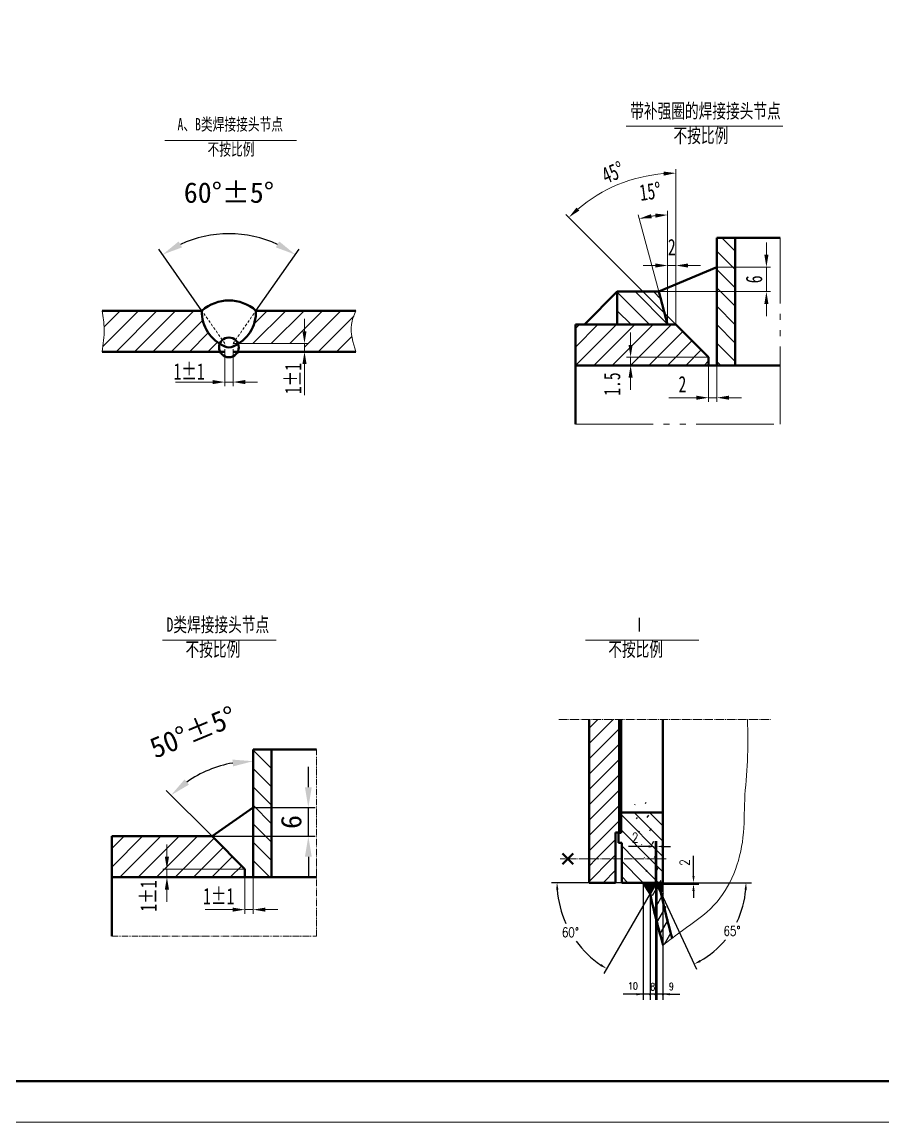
# Model space of a CAD drawing. Extents: x -114315 to 45000, y -61950 to 97535.
# Drawn here: x 39954 to 42477, y -61950 to -58727 of the extents above; entities that cross this region are included whole.
import ezdxf

# ---------------------------------------------------------------- set-up
doc = ezdxf.new("R2010")
doc.units = 0
doc.header["$LTSCALE"] = 10
doc.header["$PDMODE"] = 1
for name, pattern in [('JXX-L', [2.9499999999999997, 1.9, -0.25, 0.15, -0.25, 0.15, -0.25]), ('XX-L', [1.25, 0.75, -0.5]), ('ZXX-L', [3.28, 2.5, -0.3, 0.18, -0.3])]:
    doc.linetypes.add(name, pattern=pattern)
doc.layers.get('Defpoints').update_dxf_attribs({"linetype": 'CONTINUOUS'})
doc.layers.add('5剖面线层', color=2, linetype='CONTINUOUS')
doc.layers.add('7标注层', color=4, linetype='CONTINUOUS')
for name, color, linetype, lineweight in [('A 粗实线', 1, 'CONTINUOUS', 40), ('B 细实线', 7, 'CONTINUOUS', 18), ('C 文 字', 2, 'CONTINUOUS', 20), ('E 长中心线', 3, 'ZXX-L', 18), ('G 长虚线', 6, 'XX-L', 20), ('I 长双点线', 3, 'JXX-L', 18), ('J 标注尺寸', 2, 'CONTINUOUS', 18)]:
    doc.layers.add(name, color=color, linetype=linetype, lineweight=lineweight)
doc.styles.get("Standard").update_dxf_attribs({"font": 'SIMFANG.TTF'})
doc.styles.add('style2', font='SIMFANG.TTF', dxfattribs={"width": 0.7})
doc.styles.add('TH_GBDIM', font='romans.shx', dxfattribs={"width": 0.8, "bigfont": 'gbcbig.shx'})
doc.styles.add('标题中文', font='SIMFANG.TTF', dxfattribs={"width": 0.7})
doc.dimstyles.new('TH_GBDIM', dxfattribs={"dimscale": 8, "dimtxt": 3.5, "dimasz": 2.5, "dimexe": 2, "dimexo": 0, "dimgap": 1.5, "dimtad": 1, "dimdec": 1, "dimzin": 0, "dimdsep": 46, "dimtxsty": 'TH_GBDIM', "dimcen": 2.5, "dimclrd": 130, "dimclre": 130, "dimclrt": 3, "dimadec": 0, "dimazin": 0, "dimtfac": 0.714286, "dimtdec": 1, "dimtmove": 0, "dimatfit": 3, "dimfxl": 0, "dimtolj": 1, "dimtzin": 0, "dimlwd": -1, "dimlwe": -1, "dimarcsym": 0})
doc.dimstyles.new('通用标注4.0', dxfattribs={"dimscale": 20, "dimtxt": 3, "dimasz": 3, "dimexe": 1, "dimexo": 0, "dimgap": 1, "dimtad": 1, "dimdec": 0, "dimzin": 0, "dimdsep": 46, "dimtxsty": 'Standard', "dimcen": 0, "dimadec": 0, "dimazin": 0, "dimtfac": 0.375, "dimtdec": 0, "dimtmove": 2, "dimatfit": 3, "dimfxl": 0, "dimtzin": 0, "dimarcsym": 0})

# ---------------------------------------------------------------- blocks, each defined once
blk = doc.blocks.new('*D98')
at = {"layer": 'Defpoints', "color": 0}
for p in [(40628.75339717619, -59354.04476932206), (40480.99209028333, -59572.85322367915), (40639.43193761963, -59572.85322367915), (40548.21201395148, -59668.85322367915), (40572.21201395148, -59668.85322367915)]:
    blk.add_point(p, dxfattribs=at)
at = {"layer": 'J 标注尺寸', "color": 0, "lineweight": -2}
for p, q in [((40480.99209028333, -59572.85322367915), (40354.3274978702, -59391.95743849958)), ((40639.43193761963, -59572.85322367915), (40766.09653003276, -59391.95743849958))]:
    blk.add_line(p, q, dxfattribs=at)
blk.add_arc((40560.21201395148, -59685.99099976006), 338.9486998298544, 65.15566995196555, 114.8443300480345, dxfattribs=at)
at = {"layer": 'J 标注尺寸', "color": 0}
for points in [[(40422.78948780094, -59387.0781339882), (40412.81302652599, -59369.74405713279), (40365.79902659723, -59408.34047938536)], [(40707.61100137697, -59369.74405713279), (40697.63454010202, -59387.0781339882), (40754.62500130574, -59408.34047938536)]]:
    blk.add_solid(points, dxfattribs=at)
at = {"layer": 'J 标注尺寸', "color": 0, "insert": (40560.21201395148, -59227.0422999302), "char_height": 60, "attachment_point": 5}
blk.add_mtext('60°±5°', dxfattribs=at)
blk = doc.blocks.new('*D99')
at = {"layer": 'Defpoints', "color": 0}
for p in [(40543.06100589203, -60904.61757572868), (40631.10491731223, -60913.95286899406), (40511.10491731224, -61113.20192644596), (40607.10491731224, -61209.20192644596), (40631.10491731222, -61233.20192644595)]:
    blk.add_point(p, dxfattribs=at)
at = {"layer": 'J 标注尺寸', "color": 0, "lineweight": -2}
for p, q in [((40631.10491731223, -60913.95286899406), (40631.10491731224, -60873.02637489286)), ((40511.10491731224, -61113.20192644596), (40376.42234239142, -60978.51935152516))]:
    blk.add_line(p, q, dxfattribs=at)
blk.add_arc((40631.10491731222, -61233.20192644594), 340.1755515530951, 100.1189475983414, 124.8810524016589, dxfattribs=at)
at = {"layer": 'J 标注尺寸', "color": 0}
for points in [[(40570.45679816509, -60888.35672352312), (40572.22059335044, -60908.27879737462), (40631.10491731223, -60893.02637489284)], [(40442.9870741605, -60961.80907373629), (40430.14723218099, -60946.47484868441), (40390.56447801515, -60992.66148714888)]]:
    blk.add_solid(points, dxfattribs=at)
at = {"layer": 'J 标注尺寸', "color": 0, "insert": (40455.00335775339, -60808.05515300394), "char_height": 60, "attachment_point": 5, "rotation": 22.500000000000004}
blk.add_mtext('{\\f仿宋_GB2312|b0|i0|c134|p49;50°±5°}', dxfattribs=at)
blk = doc.blocks.new('*D100')
at = {"layer": 'Defpoints', "color": 0}
for p in [(40631.10491731223, -61029.1770218608), (40792.87681840944, -61029.1770218608), (40511.10491731224, -61113.20192644596)]:
    blk.add_point(p, dxfattribs=at)
at = {"layer": 'J 标注尺寸', "color": 0, "lineweight": -2}
for p, q in [((40792.87681840944, -60969.1770218608), (40792.87681840944, -60909.1770218608)), ((40631.10491731223, -61029.1770218608), (40812.87681840944, -61029.1770218608)), ((40792.87681840944, -61113.20192644596), (40792.87681840944, -61029.1770218608)), ((40511.10491731224, -61113.20192644596), (40812.87681840944, -61113.20192644596)), ((40792.87681840944, -61173.20192644596), (40792.87681840944, -61233.20192644596))]:
    blk.add_line(p, q, dxfattribs=at)
at = {"layer": 'J 标注尺寸', "color": 0}
for points in [[(40782.87681840944, -60969.1770218608), (40802.87681840944, -60969.1770218608), (40792.87681840944, -61029.1770218608)], [(40782.87681840944, -61173.20192644596), (40802.87681840944, -61173.20192644596), (40792.87681840944, -61113.20192644596)]]:
    blk.add_solid(points, dxfattribs=at)
at = {"layer": 'J 标注尺寸', "color": 0, "insert": (40742.87681840944, -61071.18947415338), "char_height": 60, "attachment_point": 5, "rotation": 90}
blk.add_mtext('6', dxfattribs=at)
blk = doc.blocks.new('*D27')
at = {"layer": 'Defpoints', "color": 0}
for p in [(3324.119462446368, 4830.319008281709), (3336.232740201391, 4830.319008281709), (3309.975868906919, 4824.319008281709)]:
    blk.add_point(p, dxfattribs=at)
at = {"layer": 'J 标注尺寸', "color": 0, "lineweight": -2}
for p, q in [((3336.232740201391, 4833.319008281709), (3336.232740201391, 4836.319008281709)), ((3324.119462446368, 4830.319008281709), (3337.232740201391, 4830.319008281709)), ((3336.232740201391, 4824.319008281709), (3336.232740201391, 4830.319008281709)), ((3309.975868906919, 4824.319008281709), (3337.232740201391, 4824.319008281709)), ((3336.232740201391, 4821.319008281709), (3336.232740201391, 4818.319008281709))]:
    blk.add_line(p, q, dxfattribs=at)
at = {"layer": 'J 标注尺寸', "color": 0}
for points in [[(3335.732740201391, 4833.319008281709), (3336.732740201391, 4833.319008281709), (3336.232740201391, 4830.319008281709)], [(3335.732740201391, 4821.319008281709), (3336.732740201391, 4821.319008281709), (3336.232740201391, 4824.319008281709)]]:
    blk.add_solid(points, dxfattribs=at)
at = {"layer": 'J 标注尺寸', "color": 0, "insert": (3333.23274020139, 4827.31900828171), "char_height": 4, "attachment_point": 5, "rotation": 90, "style": 'style2'}
blk.add_mtext('6', dxfattribs=at)
blk = doc.blocks.new('*D26')
at = {"layer": 'Defpoints', "color": 0}
for p in [(3304.555543605838, 4852.012039314032), (3314.119462446368, 4826.07680492422), (3314.119462446369, 4816.319008281708), (3314.119462446369, 4816.319008281708), (3322.119462446368, 4808.319008281708)]:
    blk.add_point(p, dxfattribs=at)
at = {"layer": 'J 标注尺寸', "color": 0, "lineweight": -2}
for p, q in [((3314.119462446368, 4826.07680492422), (3314.119462446366, 4854.271153116112)), ((3314.119462446369, 4816.319008281708), (3287.28324347339, 4843.155227254691))]:
    blk.add_line(p, q, dxfattribs=at)
blk.add_arc((3314.119462446369, 4816.319008281708), 36.95214483440336, 94.65289850429649, 130.347101495704, dxfattribs=at)
at = {"layer": 'J 标注尺寸', "color": 0}
for points in [[(3311.101638636669, 4853.648961868828), (3311.142231679556, 4852.649786106078), (3314.119462446366, 4853.271153116111)], [(3290.534943145346, 4844.113967711472), (3289.857122803802, 4844.849195284804), (3287.990350254577, 4842.448120473505)]]:
    blk.add_solid(points, dxfattribs=at)
at = {"layer": 'J 标注尺寸', "color": 0, "insert": (3298.751833285226, 4853.419747024062), "char_height": 4, "attachment_point": 5, "rotation": 22.500000000000004, "style": 'style2'}
blk.add_mtext('45°', dxfattribs=at)
blk = doc.blocks.new('*D25')
at = {"layer": 'Defpoints', "color": 0}
for p in [(3309.789378293003, 4842.95199202451), (3312.119462446369, 4825.228364252725), (3309.975868906919, 4824.319008281709), (3312.119462446369, 4816.31900828171), (3312.119462446369, 4816.31900828171)]:
    blk.add_point(p, dxfattribs=at)
at = {"layer": 'J 标注尺寸', "color": 0, "lineweight": -2}
for p, q in [((3312.119462446369, 4825.228364252725), (3312.119462446369, 4844.053725695702)), ((3309.975868906919, 4824.319008281709), (3304.941189369089, 4843.108688116714))]:
    blk.add_line(p, q, dxfattribs=at)
blk.add_arc((3312.119462446369, 4816.31900828171), 26.73471741399256, 96.43274610756713, 98.56725389243593, dxfattribs=at)
at = {"layer": 'J 标注尺寸', "color": 0}
for points in [[(3308.238893932581, 4842.265948353451), (3308.034677613849, 4843.244874139792), (3305.200008414192, 4842.142762290425)], [(3309.096134720985, 4843.384617619028), (3309.152241541819, 4842.386192847373), (3312.119462446369, 4843.053725695702)]]:
    blk.add_solid(points, dxfattribs=at)
at = {"layer": 'J 标注尺寸', "color": 0, "insert": (3307.84672442892, 4848.773675650336), "char_height": 4, "attachment_point": 5, "rotation": 7.500000000001011, "style": 'style2'}
blk.add_mtext('15°', dxfattribs=at)
blk = doc.blocks.new('*D24')
at = {"layer": 'Defpoints', "color": 0}
for p in [(3312.119462446368, 4830.699540952155), (3312.119462446368, 4816.319008281709), (3314.119462446368, 4816.319008281709)]:
    blk.add_point(p, dxfattribs=at)
at = {"layer": 'J 标注尺寸', "color": 0, "lineweight": -2}
for p, q in [((3309.119462446368, 4830.699540952155), (3306.119462446368, 4830.699540952155)), ((3312.119462446368, 4816.319008281709), (3312.119462446368, 4831.699540952155)), ((3314.119462446368, 4830.699540952155), (3312.119462446368, 4830.699540952155)), ((3314.119462446368, 4816.319008281709), (3314.119462446368, 4831.699540952155)), ((3317.119462446368, 4830.699540952155), (3320.119462446368, 4830.699540952155))]:
    blk.add_line(p, q, dxfattribs=at)
at = {"layer": 'J 标注尺寸', "color": 0}
for points in [[(3309.119462446368, 4831.199540952155), (3309.119462446368, 4830.199540952155), (3312.119462446368, 4830.699540952155)], [(3317.119462446368, 4831.199540952155), (3317.119462446368, 4830.199540952155), (3314.119462446368, 4830.699540952155)]]:
    blk.add_solid(points, dxfattribs=at)
at = {"layer": 'J 标注尺寸', "color": 0, "insert": (3313.119462446368, 4835.199540952155), "char_height": 4, "attachment_point": 5, "style": 'style2'}
blk.add_mtext('2', dxfattribs=at)
blk = doc.blocks.new('*D108')
at = {"layer": '7标注层', "color": 130}
for p, q in [((41832.05176625206, -61249.19997900021), (42091.34816135115, -61249.19997900022)), ((41825.52415967968, -61277.81706407543), (41930.16144400149, -61502.21244444687))]:
    blk.add_line(p, q, dxfattribs=at)
for start, end in [(333.9915599667135, 355.6446455104084), (299.3553544895901, 320.4987037979462)]:
    blk.add_arc((41812.17979375503, -61249.19997900022), 263.1683675961159, start, end, dxfattribs=at)
for points in [[(42071.25726560665, -61269.05887330778), (42077.91911758448, -61269.31219655964), (42075.34816135115, -61249.19997900022)], [(41942.71394425666, -61481.54180708397), (41939.66893511801, -61475.61117779274), (41923.39955181364, -61487.71151985429)]]:
    blk.add_solid(points, dxfattribs=at)
at = {"layer": 'Defpoints', "color": 0}
for p in [(41711.34499684431, -61249.1999790002), (41832.05176625206, -61249.19997900021), (41814.04502438766, -61253.19997900024), (41825.52415967968, -61277.81706407543), (42003.60152764024, -61429.79707061461)]:
    blk.add_point(p, dxfattribs=at)
at = {"layer": '7标注层', "color": 3, "insert": (42034.13374379414, -61390.60023983887), "char_height": 28, "attachment_point": 5, "style": 'TH_GBDIM'}
blk.add_mtext('\\A1;65°{}{}', dxfattribs=at)
blk = doc.blocks.new('*D109')
at = {"layer": '7标注层', "color": 130}
for p, q in [((41711.34499684432, -61249.19997900021), (41505.55817804969, -61249.19997900022)), ((41794.05850811643, -61280.91279192133), (41658.96304362144, -61514.90500029875))]:
    blk.add_line(p, q, dxfattribs=at)
for start, end in [(183.9412076651605, 204.242183546194), (216.1148346010053, 236.0587923348376)]:
    blk.add_arc((41812.3679091932, -61249.19997900021), 290.8097311435071, start, end, dxfattribs=at)
for points in [[(41518.91455094161, -61269.30277350308), (41525.57727494838, -61269.07352853799), (41521.55817804969, -61249.19997900022)], [(41651.7615933077, -61487.63117905478), (41648.23169934085, -61493.28664482049), (41666.96304362144, -61501.0485938382)]]:
    blk.add_solid(points, dxfattribs=at)
at = {"layer": 'Defpoints', "color": 0}
for p in [(41711.34499684432, -61249.19997900021), (41832.05176625205, -61249.1999790002), (41794.05850811643, -61280.91279192133), (41810.05850811642, -61253.19997900025), (41539.09615078491, -61348.66276492641)]:
    blk.add_point(p, dxfattribs=at)
at = {"layer": '7标注层', "color": 3, "insert": (41560.5192943552, -61394.60484457195), "char_height": 28, "attachment_point": 5, "style": 'TH_GBDIM'}
blk.add_mtext('\\A1;60°{}{}', dxfattribs=at)
blk = doc.blocks.new('*D110')
at = {"layer": '7标注层', "color": 130}
for p, q in [((41921.49255523427, -61229.1999790002), (41921.49255523427, -61170.26664566687)), ((41832.05176625205, -61249.1999790002), (41937.49255523427, -61249.1999790002)), ((41921.49255523427, -61253.19997900024), (41921.49255523427, -61249.1999790002)), ((41814.04502438767, -61253.19997900024), (41937.49255523427, -61253.19997900024)), ((41921.49255523427, -61273.19997900024), (41921.49255523427, -61293.19997900024))]:
    blk.add_line(p, q, dxfattribs=at)
for points in [[(41918.15922190093, -61229.1999790002), (41924.8258885676, -61229.1999790002), (41921.49255523427, -61249.1999790002)], [(41918.15922190093, -61273.19997900024), (41924.8258885676, -61273.19997900024), (41921.49255523427, -61253.19997900024)]]:
    blk.add_solid(points, dxfattribs=at)
at = {"layer": 'Defpoints', "color": 0}
for p in [(41832.05176625205, -61249.1999790002), (41921.49255523427, -61249.1999790002), (41814.04502438767, -61253.19997900024)]:
    blk.add_point(p, dxfattribs=at)
at = {"layer": '7标注层', "color": 3, "insert": (41895.49255523427, -61189.73331233353), "char_height": 28, "attachment_point": 5, "rotation": 90, "style": 'TH_GBDIM'}
blk.add_mtext('\\A1;2{}{}', dxfattribs=at)
blk = doc.blocks.new('*D111')
at = {"layer": '7标注层', "color": 130}
for p, q in [((41790.05850811642, -61142.94259310639), (41731.12517478308, -61142.94259310639)), ((41810.05850811642, -61253.19997900025), (41810.05850811642, -61126.94259310639)), ((41814.04502438767, -61142.94259310639), (41810.05850811642, -61142.94259310639)), ((41814.04502438767, -61253.19997900025), (41814.04502438767, -61126.94259310639)), ((41834.04502438767, -61142.94259310639), (41854.04502438767, -61142.94259310639))]:
    blk.add_line(p, q, dxfattribs=at)
for points in [[(41790.05850811642, -61139.60925977305), (41790.05850811642, -61146.27592643972), (41810.05850811642, -61142.94259310639)], [(41834.04502438767, -61139.60925977305), (41834.04502438767, -61146.27592643972), (41814.04502438767, -61142.94259310639)]]:
    blk.add_solid(points, dxfattribs=at)
at = {"layer": 'Defpoints', "color": 0}
for p in [(41810.05850811642, -61142.94259310639), (41810.05850811642, -61253.19997900025), (41814.04502438767, -61253.19997900025)]:
    blk.add_point(p, dxfattribs=at)
at = {"layer": '7标注层', "color": 3, "insert": (41750.59184144975, -61116.94259310639), "char_height": 28, "attachment_point": 5, "style": 'TH_GBDIM'}
blk.add_mtext('\\A1;2{}{}', dxfattribs=at)
blk = doc.blocks.new('带补强圈的焊接接头节点')
at = {"layer": 'J 标注尺寸'}
h = blk.add_hatch(dxfattribs=at)
h.set_pattern_fill('ANSI31', color=256, angle=90, style=0)
h.set_pattern_definition([(135, (-3234.866875172899, -4816.319008281709), (-2.245064030267288, -2.245064030267288), [])])
h.paths.add_polyline_path([(14.49999999999955, 21.17621657569453), (9.999999999999545, 21.17621657569453), (9.999999999999545, -10), (14.49999999999955, -10)])
h = blk.add_hatch(dxfattribs=at)
h.set_pattern_fill('ANSI31', color=256, angle=90, style=0)
h.set_pattern_definition([(135, (-3314.119462446368, -4816.319008281709), (-2.245064030267288, -2.245064030267288), [])])
h.paths.add_polyline_path([(-14.29627415095502, 8), (-14.29627415095502, 0), (-2, 0), (-4.143593539449285, 8)])
h = blk.add_hatch(dxfattribs=at)
h.set_pattern_fill('ANSI31', color=256, style=0)
h.set_pattern_definition([(45, (-3234.866875172899, -4816.319008281709), (-2.245064030267288, 2.245064030267288), [])])
h.paths.add_polyline_path([(-24.53674107769666, 0), (-24.53674107769666, -10), (-11.05367463827179, -10), (-11.05367463827179, -8), (8, -8), (0, 0)])
h.paths.add_polyline_path([(7.999999999999545, -10), (7.999999999999545, -8), (-11.05367463827179, -8), (-11.05367463827179, -10)], flags=17)
at = {"layer": 'A 粗实线'}
for p, q in [((9.999999999999545, -10), (9.999999999999545, 21.17621657569453)), ((9.999999999999545, 21.17621657569453), (25.463459102451, 21.17621657569453)), ((14.49999999999955, -10), (14.49999999999955, 21.17621657569453)), ((-4.143593539449284, 8), (9.999999999999545, 14)), ((-14.29627415095501, 8), (-22.24582160147474, 0.05045254947981448)), ((-14.29627415095547, 8), (-4.143593539449284, 8)), ((-14.29627415095501, 8), (-14.29627415095501, 0)), ((-2, 0), (-4.143593539449284, 8)), ((-24.53674107769666, 0), (-24.53674107769666, -24.38092330227664)), ((-24.53674107769666, 0), (0, 0)), ((8, -8), (0, 0)), ((7.999999999999545, -10), (7.999999999999545, -8)), ((-24.53674107769666, -10), (9.999999999999545, -10)), ((9.999999999999545, -10), (25.463459102451, -10))]:
    blk.add_line(p, q, dxfattribs=at)
at = {"layer": 'I 长双点线'}
for p, q in [((25.463459102451, -24.38092330227664), (25.463459102451, 21.17621657569453)), ((-24.53674107769666, -24.38092330227664), (25.46345910245145, -24.38092330227664))]:
    blk.add_line(p, q, dxfattribs=at)
at = {"layer": 'J 标注尺寸'}
for p, q in [((-12.09550206171161, 48.39652503983234), (26.1031166849275, 48.39652503983234)), ((-2, 0), (-2, 8.90935597101452)), ((0, 0), (0, 9.757796642511494)), ((-11.05367463827179, -5), (-11.05367463827179, -2)), ((8, -8), (-12.05367463827179, -8)), ((-11.05367463827179, -8), (-11.05367463827179, -10)), ((8, -10), (-12.05367463827179, -10)), ((7.999999999999545, -10), (7.999999999999545, -18.90575737362087)), ((9.999999999999545, -10), (9.999999999999545, -18.90575737362087)), ((-11.05367463827179, -13), (-11.05367463827179, -16)), ((4.999999999999545, -17.90575737362087), (-1.736571717382049, -17.90575737362087)), ((9.999999999999545, -17.90575737362087), (7.999999999999545, -17.90575737362087)), ((12.99999999999955, -17.90575737362087), (15.99999999999955, -17.90575737362087))]:
    blk.add_line(p, q, dxfattribs=at)
for points in [[(-11.55367463827179, -5), (-10.55367463827179, -5), (-11.05367463827179, -8)], [(-11.55367463827179, -13), (-10.55367463827179, -13), (-11.05367463827179, -10)], [(4.999999999999545, -17.40575737362087), (4.999999999999545, -18.40575737362087), (7.999999999999545, -17.90575737362087)], [(12.99999999999955, -17.40575737362087), (12.99999999999955, -18.40575737362087), (9.999999999999545, -17.90575737362087)]]:
    blk.add_solid(points, dxfattribs=at)
at = {"layer": 'J 标注尺寸', "char_height": 3.5, "width": 51, "attachment_point": 1, "style": 'style2'}
for s, insert in [('{\\f仿宋_GB2312|b0|i0|c134|p49;带补强圈的焊接接头节点}', (-11.1464485458132, 53.89479704698169)), ('{\\f仿宋_GB2312|b0|i0|c134|p49;不按比例}', (-0.5665211061864284, 47.88483157182054))]:
    blk.add_mtext(s, dxfattribs=dict(at, insert=insert))
at = {"layer": 'J 标注尺寸', "insert": (-15.55367463827224, -14.57578289037974), "char_height": 4, "attachment_point": 5, "rotation": 90, "style": 'style2'}
blk.add_mtext('{\\f仿宋_GB2312|b0|i0|c134|p49;1\\f仿宋_GB2312|b0|i0|c0|p49;.\\f仿宋_GB2312|b0|i0|c134|p49;5}', dxfattribs=at)
at = {"layer": 'J 标注尺寸', "insert": (1.592614872053218, -14.61173652148864), "char_height": 4, "attachment_point": 5, "style": 'style2'}
blk.add_mtext('{\\f仿宋_GB2312|b0|i0|c134|p49;2}', dxfattribs=at)
at = {"layer": 'J 标注尺寸'}
for base, line1, line2, picture, middle in [((-9.563918840530732, 35.69303103232323), ((0, 0), (0, 9.757796642511494)), ((8, -8), (0, 0)), '*D26', (-15.3676291611423, 37.10073874235241)), ((-4.330084153365078, 26.63298374280112), ((-2, 0), (-4.143593539449284, 8)), ((-2, 0), (-2, 8.90935597101452)), '*D25', (-6.272738017448773, 32.45466736862818))]:
    dim = blk.add_angular_dim_2l(base=base, line1=line1, line2=line2, dimstyle='通用标注4.0', dxfattribs=at)
    dim.commit()
    dim.dimension.update_dxf_attribs({"geometry": picture, "text_midpoint": middle, "insert": (-3314.119462446368, -4816.319008281709)})
dim = blk.add_linear_dim(base=(-2, 14.38053267044597), p1=(0, 0), p2=(-2, 0), dimstyle='通用标注4.0', dxfattribs=at)
dim.commit()
dim.dimension.update_dxf_attribs({"geometry": '*D24', "text_midpoint": (-1, 18.88053267044597), "insert": (-3314.119462446368, -4816.319008281709)})
dim = blk.add_linear_dim(base=(22.11327775502241, 14), p1=(-4.14359353944883, 8), p2=(9.999999999999545, 14), angle=90, dimstyle='通用标注4.0', dxfattribs=at)
dim.commit()
dim.dimension.update_dxf_attribs({"geometry": '*D27', "text_midpoint": (19.11327775502195, 11.00000000000091), "insert": (-3314.119462446368, -4816.319008281709)})

msp = doc.modelspace()

# ---------------------------------------------------------------- hatches: boundary and pattern name
at = {"layer": '5剖面线层'}
h = msp.add_hatch(dxfattribs=at)
h.set_pattern_fill('ANSI31', color=256, scale=8, angle=15, style=0)
h.set_pattern_definition([(59.99999999999999, (0, 118.9569916843393), (-21.99704525612474, 12.7), [])])
edge = h.paths.add_edge_path()
edge.add_ellipse((42556.84075954402, -60629.19997900024), major_axis=(0, -1632), ratio=0.5098039215686275, start_angle=293.5365396702741, end_angle=299.4683696010454)
edge.add_spline(control_points=[(41832.47875609332, -61432.05095699286), (41841.31913444801, -61425.26215986261), (41850.1595128027, -61418.47336273236), (41859.0493647578, -61411.72708872183)], knot_values=[0, 0, 0, 0, 16.75009927659258, 16.75009927659258, 16.75009927659258, 16.75009927659258], degree=3, periodic=0)
edge.add_ellipse((42556.84075954402, -60629.19997900024), major_axis=(0, -1600), ratio=0.5, start_angle=293.9152979750139, end_angle=299.28009401533114, ccw=False)
edge.add_line((41825.52415967968, -61277.81706407543), (41814.04502438766, -61253.19997900024))
edge.add_line((41814.04502438766, -61253.19997900024), (41810.05850811641, -61253.19997900025))
edge.add_line((41810.05850811641, -61253.19997900025), (41794.05850811643, -61280.91279192133))
h = msp.add_hatch(dxfattribs=at)
h.set_pattern_fill('ANSI37', color=256, style=0)
h.set_pattern_definition([(45, (0, 118.9569916843393), (-2.245064030267288, 2.245064030267288), []), (135, (0, 118.9569916843393), (-2.245064030267288, -2.245064030267288), [])])
h.paths.add_polyline_path([(41794.06444328153, -61280.90251191404), (41774.05176625215, -61249.19997900025), (41832.05176625215, -61249.19997900025), (41825.52415967979, -61277.81706407546), (41814.04502438776, -61253.19997900028), (41810.05850811652, -61253.1999790003)])
h.paths.add_polyline_path([(41709.3449968444, -61103.19997900028), (41703.3449968444, -61103.19997900028), (41703.3449968444, -61043.1999790003), (41709.3449968444, -61043.1999790003)])
h = msp.add_hatch(dxfattribs=at)
h.set_pattern_fill('ANSI31', color=256, scale=10, style=0)
h.set_pattern_definition([(45, (-29969.53481941685, 53195.61974703988), (-22.45064030267288, 22.45064030267288), [])])
h.paths.add_polyline_path([(41693.34499684432, -61179.19997900021), (41634.54164326968, -61179.19997900021), (41616.33608536019, -61249.19997900021), (41693.34499684432, -61249.19997900021)])
h.paths.add_polyline_path([(41634.54164326968, -61179.19997900021), (41615.34499684435, -61179.19997900021), (41615.34499684435, -61249.19997900021), (41616.33608536019, -61249.19997900021)])
at = {"layer": 'J 标注尺寸'}
h = msp.add_hatch(dxfattribs=at)
h.set_pattern_fill('ANSI31', color=256, scale=12, style=0)
h.set_pattern_definition([(45, (3914.526123574542, -109100.8129833405), (-26.94076836320745, 26.94076836320746), [])])
edge = h.paths.add_edge_path()
edge.add_arc((40560.21201395148, -59680.10421284068), 28.92448702876936, 180, 206.1529425672991, ccw=False)
edge.add_arc((40560.21201395148, -59680.10421284067), 28.92448702876937, 158.9896631412668, 180, ccw=False)
edge.add_arc((40589.64838681038, -59576.80072374097), 108.7279795255564, 177.919350547366, 238.729860753278, ccw=False)
edge.add_line((40480.99209028333, -59572.85322367915), (40188.21201395148, -59572.85322367915))
edge.add_spline(control_points=[(40188.21201395148, -59572.85322367915), (40191.24350443044, -59590.9297758096), (40197.94012241985, -59630.86121053581), (40191.65301315115, -59670.92558293529), (40188.21201395148, -59692.85322367915)], knot_values=[0, 0, 0, 0, 4.553085131909655, 10.0578484456397, 10.0578484456397, 10.0578484456397, 10.0578484456397], degree=3, periodic=0)
edge.add_line((40188.21201395148, -59692.85322367915), (40534.24879626727, -59692.85322367915))
edge = h.paths.add_edge_path()
edge.add_line((40781.59195860722, -59668.85322367915), (40781.59195860722, -59692.85322367915))
edge.add_line((40781.59195860722, -59692.85322367915), (40793.59195860722, -59692.85322367915))
edge.add_line((40793.59195860722, -59692.85322367915), (40932.21201395148, -59692.85322367915))
edge.add_spline(control_points=[(40932.21201395148, -59692.85322367915), (40923.64975886571, -59665.9415486513), (40910.60632997975, -59624.94527887055), (40926.68727671873, -59586.17355721838), (40932.21201395148, -59572.85322367915)], knot_values=[0, 0, 0, 0, 6.737565344485811, 10.26376270678672, 10.26376270678672, 10.26376270678672, 10.26376270678672], degree=3, periodic=0)
edge.add_line((40932.21201395148, -59572.85322367915), (40639.43193761963, -59572.85322367915))
edge.add_arc((40530.77564109259, -59576.80072374097), 108.7279795255564, -57.84712910257002, 2.0806494526340202, ccw=False)
edge.add_line((40588.63850298898, -59668.85322367915), (40781.59195860722, -59668.85322367915))
h = msp.add_hatch(dxfattribs=at)
h.set_pattern_fill('ANSI31', color=256, scale=12, angle=90, style=0)
h.set_pattern_definition([(135, (1692.702415237451, -118909.0300258265), (-26.94076836320746, -26.94076836320745), [])])
h.paths.add_polyline_path([(40685.10491731223, -60859.08732753762), (40631.10491731223, -60859.08732753762), (40631.10491731223, -61233.20192644596), (40685.10491731223, -61233.20192644596)])
h = msp.add_hatch(dxfattribs=at)
h.set_pattern_fill('ANSI31', color=256, scale=12, style=0)
h.set_pattern_definition([(45, (1692.702415237451, -118909.0300258265), (-26.94076836320745, 26.94076836320746), [])])
h.paths.add_polyline_path([(40216.66402437988, -61113.20192644596), (40216.66402437988, -61233.20192644596), (40378.46082165297, -61233.20192644596), (40378.46082165297, -61209.20192644596), (40607.10491731224, -61209.20192644596), (40511.10491731224, -61113.20192644596)])
h.paths.add_polyline_path([(40607.10491731223, -61233.20192644596), (40607.10491731223, -61209.20192644596), (40378.46082165297, -61209.20192644596), (40378.46082165297, -61233.20192644596)])

# ---------------------------------------------------------------- linework, layer by layer
at = {"layer": '5剖面线层'}
for p, q in [((41615.34499684435, -60796.49317859297), (41641.20321655425, -60770.63495888309)), ((41615.34499684435, -60841.39445919832), (41686.10449715958, -60770.63495888309)), ((41615.34499684433, -60886.29573980366), (41703.34499684433, -60798.29573980366)), ((41615.34499684433, -60931.197020409), (41703.34499684435, -60843.197020409)), ((41615.34499684435, -60976.09830101435), (41703.34499684435, -60888.09830101435)), ((41615.34499684435, -61020.9995816197), (41703.34499684435, -60932.9995816197)), ((41615.34499684435, -61065.90086222505), (41703.34499684435, -60977.90086222503)), ((41615.34499684435, -61110.8021428304), (41703.34499684436, -61022.80214283038)), ((41832.05176625204, -61172.38085249681), (41709.34499684435, -61049.67408308911)), ((41832.05176625204, -61127.47957189146), (41747.77217336082, -61043.19997900024)), ((41832.05176625204, -61082.57829128611), (41792.67345396616, -61043.19997900022)), ((41615.34499684435, -61155.70342343572), (41703.34499684435, -61067.70342343572)), ((41636.74972188521, -61179.19997900021), (41693.34499684432, -61122.60470404108)), ((41793.9696121501, -61179.19997900021), (41709.34499684432, -61094.57536369444)), ((41702.06833154477, -61132.19997900021), (41701.34499684432, -61131.47664429977)), ((41749.06833154477, -61179.19997900021), (41711.34499684435, -61141.47664429979)), ((41681.65100249056, -61179.19997900021), (41693.34499684433, -61167.50598464644)), ((41774.16705093942, -61249.19997900021), (41711.34499684432, -61186.37792490512)), ((41819.06833154477, -61249.19997900021), (41749.06833154477, -61179.19997900021)), ((41832.05176625204, -61217.28213310216), (41793.9696121501, -61179.19997900021)), ((41729.26577033407, -61249.19997900021), (41711.34499684432, -61231.27920551046))]:
    msp.add_line(p, q, dxfattribs=at)
at = {"layer": '7标注层', "color": 130}
for p, q in [((41774.05176625204, -61249.19997900021), (41774.05176625204, -61592.02145035747)), ((41832.05176625206, -61249.19997900021), (41832.05176625206, -61592.02145035747)), ((41794.05850811643, -61280.91279192133), (41794.05850811643, -61592.02145035747)), ((41810.05850811642, -61253.19997900025), (41810.05850811642, -61592.02145035747)), ((41810.05850811642, -61253.19997900025), (41810.05850811642, -61592.02145035747)), ((41814.04502438767, -61253.19997900024), (41814.04502438767, -61592.02145035747)), ((41814.04502438767, -61264.1925561036), (41814.04502438767, -61592.02145035747)), ((41794.05850811643, -61436.46712113939), (41794.05850811643, -61592.02145035747)), ((41754.05176625204, -61576.02145035747), (41715.1251747831, -61576.02145035747)), ((41774.05850811643, -61576.02145035747), (41715.1251747831, -61576.02145035747)), ((41852.05176625206, -61576.02145035747), (41731.12517478308, -61576.02145035747)), ((41852.05176625206, -61576.02145035747), (41880.98509958539, -61576.02145035747))]:
    msp.add_line(p, q, dxfattribs=at)
for points in [[(41754.05850811639, -61579.3547836908), (41754.05850811639, -61572.68811702412), (41774.05850811639, -61576.02145035746)], [(41852.05176625201, -61579.3547836908), (41852.05176625201, -61572.68811702412), (41832.05176625201, -61576.02145035746)]]:
    msp.add_solid(points, dxfattribs=at)
at = {"layer": 'A 粗实线'}
for p, q in [((40188.21201395148, -59572.85322367915), (40480.99209028333, -59572.85322367915)), ((40932.21201395148, -59572.85322367915), (40639.43193761963, -59572.85322367915)), ((40188.21201395148, -59692.85322367915), (40548.21201395148, -59692.85322367915)), ((40932.21201395148, -59692.85322367915), (40572.21201395148, -59692.85322367915)), ((41615.34499684435, -61249.19997900021), (41615.34499684435, -60770.63495888309)), ((41703.34499684433, -61103.19997900022), (41703.34499684433, -60770.63495888309)), ((41709.34499684433, -61103.19997900022), (41709.34499684433, -60770.63495888309)), ((41832.05176625204, -61249.19997900021), (41832.05176625204, -60770.63495888309)), ((40631.10491731223, -60859.08732753762), (40816.66642654165, -60859.08732753762)), ((40631.10491731223, -61233.20192644596), (40631.10491731223, -60859.08732753762)), ((40685.10491731223, -61233.20192644596), (40685.10491731223, -60859.08732753762)), ((40511.10491731224, -61113.20192644596), (40631.10491731223, -61029.1770218608)), ((41832.05176625204, -61043.19997900022), (41703.34499684433, -61043.19997900024)), ((40216.66402437988, -61113.20192644596), (40216.66402437988, -61405.77300607328)), ((40216.66402437988, -61113.20192644596), (40511.10491731224, -61113.20192644596)), ((40607.10491731224, -61209.20192644596), (40511.10491731224, -61113.20192644596)), ((41693.34499684433, -61102.19997900022), (41693.34499684432, -61249.19997900021)), ((41703.34499684433, -61102.19997900022), (41693.34499684433, -61102.19997900022)), ((41701.34499684433, -61132.19997900022), (41701.34499684433, -61102.19997900022)), ((41701.34499684433, -61103.19997900022), (41709.34499684433, -61103.19997900022)), ((41701.34499684433, -61132.19997900022), (41711.34499684433, -61132.19997900022)), ((41711.34499684433, -61132.19997900022), (41711.34499684432, -61249.19997900021)), ((41537.30800232994, -61163.36675161066), (41568.97445710907, -61195.03320638979)), ((41537.30800232994, -61195.03320638979), (41568.97445710907, -61163.36675161066)), ((40607.10491731223, -61233.20192644596), (40607.10491731223, -61209.20192644596)), ((40216.66402437988, -61233.20192644596), (40631.10491731223, -61233.20192644596)), ((40631.10491731223, -61233.20192644596), (40816.66642654165, -61233.20192644596)), ((41693.34499684432, -61249.19997900021), (41615.34499684435, -61249.19997900021)), ((41832.05176625206, -61249.19997900021), (41711.34499684432, -61249.19997900021)), ((41774.05176625204, -61249.19997900022), (41794.05176625204, -61280.88242994592)), ((41832.05176625204, -61249.19997900022), (41825.52415967968, -61277.81706407542)), ((41810.05850811642, -61253.19997900025), (41794.05850811643, -61280.91279192133)), ((41814.04502438767, -61253.19997900024), (41810.05850811642, -61253.19997900025)), ((41814.04502438767, -61253.19997900025), (41825.52415967968, -61277.81706407543))]:
    msp.add_line(p, q, dxfattribs=at)
at = {"layer": 'A 粗实线', "color": 5}
msp.add_lwpolyline([(35207.78737967042, -61830.46098906477), (44879.78737967042, -61830.46098906477), (44879.78737967042, -54942.46098906477), (35207.78737967042, -54942.46098906477)], close=True, dxfattribs=at)
at = {"layer": 'A 粗实线'}
msp.add_circle((40560.21201395148, -59680.10421284067), 28.92448702876936, dxfattribs=at)
for centre, radius, start, end in [((40560.21201395148, -59661.61787548885), 118.974617952255, 48.25199659376658, 131.7480034062334), ((40589.64838681038, -59576.80072374097), 108.7279795255564, 177.9193505474101, 247.5980844388647), ((40530.77564109259, -59576.80072374097), 108.7279795255564, 292.4019155611354, 2.08064945258987), ((40560.21201395148, -59652.8224427774), 27.28177006326734, 243.9054237838305, 296.0945762161695)]:
    msp.add_arc(centre, radius, start, end, dxfattribs=at)
for major_axis, ratio, start_param, end_param in [((0, -1632), 0.5098039215686275, 5.123158799884179, 5.226709055117539), ((0, -1600), 0.5, 5.129789671644215, 5.223423026245705)]:
    msp.add_ellipse((42556.84075954402, -60629.19997900024), major_axis=major_axis, ratio=ratio, start_param=start_param, end_param=end_param, dxfattribs=at)
at = {"layer": 'B 细实线'}
msp.add_lwpolyline([(34907.78737967042, -61950.46098906477), (44999.78737967042, -61950.46098906477), (44999.78737967042, -54822.46098906477), (34907.78737967042, -54822.46098906477)], close=True, dxfattribs=at)
at = {"layer": 'C 文 字'}
for centre in [(41794.05850811643, -61576.02145035747), (41810.05850811642, -61576.02145035747), (41832.05176625206, -61576.02145035747)]:
    msp.add_circle(centre, 2.259043850579474, dxfattribs=at)
msp.add_spline([(41832.47875609332, -61432.05095699286), (41889.22556795758, -61389.24252711268), (41981.40772674137, -61315.15770674937), (42066.53354482121, -61116.27624362119), (42071.55644540834, -61006.28232280141), (42079.57294508198, -60892.15136694875), (42079.57294508198, -60770.63495888307)], degree=3, dxfattribs=at)
at = {"layer": 'E 长中心线'}
for p, q in [((41527.23597961394, -60770.63495888307), (42149.64385678795, -60770.63495888307)), ((41841.24942749081, -61179.19997900022), (41530.74966480905, -61179.19997900022))]:
    msp.add_line(p, q, dxfattribs=at)
at = {"layer": 'G 长虚线'}
for p, q in [((40548.21201395148, -59668.85322367915), (40480.99209028333, -59572.85322367915)), ((40572.21201395148, -59668.85322367915), (40639.43193761963, -59572.85322367915)), ((40548.21201395148, -59692.85322367915), (40548.21201395148, -59668.85322367915)), ((40572.21201395148, -59692.85322367915), (40572.21201395148, -59668.85322367915))]:
    msp.add_line(p, q, dxfattribs=at)
at = {"layer": 'I 长双点线'}
for p, q in [((40816.66642654165, -61405.77300607328), (40816.66642654165, -60859.08732753762)), ((40216.66402437988, -61405.77300607328), (40816.66642654165, -61405.77300607328))]:
    msp.add_line(p, q, dxfattribs=at)
at = {"layer": 'J 标注尺寸'}
for p, q in [((40372.7242183822, -59074.36573601404), (40758.31729029597, -59074.36573601404)), ((40781.59195860722, -59632.85322367915), (40781.59195860722, -59596.85322367915)), ((40572.21201395148, -59668.85322367915), (40793.59195860722, -59668.85322367915)), ((40781.59195860722, -59668.85322367915), (40781.59195860722, -59692.85322367915)), ((40548.21201395148, -59692.85322367915), (40548.21201395148, -59793.89510752394)), ((40572.21201395148, -59692.85322367915), (40793.59195860722, -59692.85322367915)), ((40572.21201395148, -59692.85322367915), (40572.21201395148, -59793.89510752394)), ((40781.59195860722, -59728.85322367915), (40781.59195860722, -59820.22172018672)), ((40512.21201395148, -59781.89510752394), (40403.72185292478, -59781.89510752394)), ((40572.21201395148, -59781.89510752394), (40548.21201395148, -59781.89510752394)), ((40608.21201395148, -59781.89510752394), (40644.21201395148, -59781.89510752394)), ((40365.9588925717, -60537.84519520803), (40698.33628029727, -60537.84519520803)), ((41604.74123419857, -60537.84519520803), (41937.11862192414, -60537.84519520803)), ((40378.46082165297, -61173.20192644596), (40378.46082165297, -61137.20192644596)), ((40607.10491731224, -61209.20192644596), (40366.46082165297, -61209.20192644596)), ((40378.46082165297, -61209.20192644596), (40378.46082165297, -61233.20192644596)), ((40607.10491731224, -61233.20192644596), (40366.46082165297, -61233.20192644596)), ((40607.10491731223, -61233.20192644596), (40607.10491731223, -61340.07101492941)), ((40631.10491731223, -61233.20192644596), (40631.10491731223, -61340.07101492941)), ((40378.46082165297, -61269.20192644596), (40378.46082165297, -61305.20192644596)), ((40571.10491731223, -61328.07101492941), (40490.26605670365, -61328.07101492941)), ((40631.10491731223, -61328.07101492941), (40607.10491731223, -61328.07101492941)), ((40667.10491731223, -61328.07101492941), (40703.10491731223, -61328.07101492941))]:
    msp.add_line(p, q, dxfattribs=at)
for points in [[(40188.21201395148, -59572.85322367915), (40194.64575572921, -59627.11012272609), (40188.21201395148, -59692.85322367915)], [(40932.21201395148, -59572.85322367915), (40919.07541262086, -59613.07679231916), (40932.21201395148, -59692.85322367915)]]:
    msp.add_spline(points, degree=3, dxfattribs=at)
for points in [[(40775.59195860722, -59632.85322367915), (40787.59195860722, -59632.85322367915), (40781.59195860722, -59668.85322367915)], [(40775.59195860722, -59728.85322367915), (40787.59195860722, -59728.85322367915), (40781.59195860722, -59692.85322367915)], [(40512.21201395148, -59775.89510752394), (40512.21201395148, -59787.89510752394), (40548.21201395148, -59781.89510752394)], [(40608.21201395148, -59775.89510752394), (40608.21201395148, -59787.89510752394), (40572.21201395148, -59781.89510752394)], [(40372.46082165297, -61173.20192644596), (40384.46082165297, -61173.20192644596), (40378.46082165297, -61209.20192644596)], [(40372.46082165297, -61269.20192644596), (40384.46082165297, -61269.20192644596), (40378.46082165297, -61233.20192644596)], [(40571.10491731223, -61322.07101492941), (40571.10491731223, -61334.07101492941), (40607.10491731223, -61328.07101492941)], [(40667.10491731223, -61322.07101492941), (40667.10491731223, -61334.07101492941), (40631.10491731223, -61328.07101492941)]]:
    msp.add_solid(points, dxfattribs=at)

# ---------------------------------------------------------------- block references
at = {"layer": 'C 文 字', "xscale": 12, "yscale": 12}
msp.add_blockref('带补强圈的焊接接头节点', (41869.78606336232, -59612.88166302662), dxfattribs=at)

# ---------------------------------------------------------------- texts
at = {"layer": '7标注层', "color": 3, "char_height": 21, "attachment_point": 5, "style": 'TH_GBDIM'}
for s, insert in [('\\A1;10{}{}', (41744.05317730474, -61551.83975712059)), ('\\A1;9{}{}', (41856.77313985886, -61553.19850821458)), ('\\A1;8{}{}', (41802.24591549239, -61554.09084659142))]:
    msp.add_mtext(s, dxfattribs=dict(at, insert=insert))
at = {"layer": 'J 标注尺寸', "attachment_point": 1}
for s, insert, char_height, width, style in [('A、B类焊接接头节点', (40409.44715744758, -59008.32917830587), 36, 745.2, '标题中文'), ('不按比例', (40497.58274971201, -59081.70314418764), 36, 745.2, '标题中文'), ('D{\\f仿宋_GB2312|b0|i0|c134|p49;类焊接接头节点}', (40377.34753476248, -60471.86593112224), 42, 612, 'style2'), ('Ⅰ', (41742.46665553455, -60471.86593112224), 42, 612, 'style2'), ('{\\f仿宋_GB2312|b0|i0|c134|p49;不按比例}', (40432.99437899965, -60543.98551682417), 42, 612, 'style2'), ('{\\f仿宋_GB2312|b0|i0|c134|p49;不按比例}', (41671.77672062652, -60543.98551682417), 42, 612, 'style2')]:
    msp.add_mtext(s, dxfattribs=dict(at, insert=insert, char_height=char_height, width=width, style=style))
at = {"layer": 'J 标注尺寸', "char_height": 48, "attachment_point": 5, "style": 'style2'}
for insert in [(40443.61995673647, -59750.61814879795), (40530.21629577687, -61288.54276470382)]:
    msp.add_mtext('{\\f仿宋_GB2312|b0|i0|c134|p49;1±1}', dxfattribs=dict(at, insert=insert))
at = {"layer": 'J 标注尺寸', "char_height": 48, "attachment_point": 5, "rotation": 90, "style": 'style2'}
for insert in [(40747.94154551278, -59771.5712918147), (40324.46082165297, -61288.11132113052)]:
    msp.add_mtext('{\\f仿宋_GB2312|b0|i0|c134|p49;1±1}', dxfattribs=dict(at, insert=insert))

# ---------------------------------------------------------------- dimensions: what is measured, and where the dimension line sits
at = {"layer": '7标注层'}
dim = msp.add_linear_dim(base=(41810.05850811642, -61142.94259310639), p1=(41814.04502438767, -61253.19997900025), p2=(41810.05850811642, -61253.19997900025), text='2{}{}', dimstyle='TH_GBDIM', override={"dimgap": 1.5, "dimtad": 1, "dimjust": 0, "dimse1": 0, "dimse2": 0, "dimsd1": 0, "dimsd2": 0, "dimclrt": 3, "dimtvp": 0}, dxfattribs=at)
dim.commit()
dim.dimension.update_dxf_attribs({"geometry": '*D111', "text_midpoint": (41750.59184144975, -61116.94259310639)})
dim = msp.add_linear_dim(base=(41921.49255523427, -61249.1999790002), p1=(41814.04502438767, -61253.19997900024), p2=(41832.05176625205, -61249.1999790002), angle=90, text='2{}{}', dimstyle='TH_GBDIM', override={"dimgap": 1.5, "dimtad": 1, "dimjust": 0, "dimse1": 0, "dimse2": 0, "dimsd1": 0, "dimsd2": 0, "dimclrt": 3, "dimtvp": 0}, dxfattribs=at)
dim.commit()
dim.dimension.update_dxf_attribs({"geometry": '*D110', "text_midpoint": (41895.49255523427, -61189.73331233353)})
for base, line1, text, picture, middle in [((41539.09615078491, -61348.66276492641), ((41810.05850811642, -61253.19997900025), (41794.05850811643, -61280.91279192133)), '60%%d{}{}', '*D109', (41560.5192943552, -61394.60484457195)), ((42003.60152764024, -61429.79707061461), ((41814.04502438767, -61253.19997900025), (41825.52415967968, -61277.81706407543)), '65%%d{}{}', '*D108', (42034.13374379413, -61390.60023983887))]:
    dim = msp.add_angular_dim_2l(base=base, line1=line1, line2=((41832.05176625206, -61249.19997900021), (41711.34499684432, -61249.19997900021)), text=text, dimstyle='TH_GBDIM', override={"dimtad": 0, "dimtih": 1, "dimtoh": 1, "dimclrt": 3}, dxfattribs=at)
    dim.commit()
    dim.dimension.update_dxf_attribs({"geometry": picture, "text_midpoint": middle})
at = {"layer": 'J 标注尺寸'}
for base, line1, line2, text, picture, middle in [((40628.75339717619, -59354.04476932206), ((40548.21201395148, -59668.85322367915), (40480.99209028333, -59572.85322367915)), ((40572.21201395148, -59668.85322367915), (40639.43193761963, -59572.85322367915)), '60°±5°', '*D98', (40560.21201395148, -59227.0422999302)), ((40543.06100589203, -60904.61757572868), ((40631.10491731223, -61233.20192644596), (40631.10491731223, -60913.95286899406)), ((40607.10491731224, -61209.20192644596), (40511.10491731224, -61113.20192644596)), '{\\f仿宋_GB2312|b0|i0|c134|p49;50°±5°}', '*D99', (40455.00335775338, -60808.05515300394))]:
    dim = msp.add_angular_dim_2l(base=base, line1=line1, line2=line2, text=text, dimstyle='通用标注4.0', dxfattribs=at)
    dim.commit()
    dim.dimension.update_dxf_attribs({"geometry": picture, "text_midpoint": middle})
dim = msp.add_linear_dim(base=(40792.87681840944, -61029.1770218608), p1=(40511.10491731224, -61113.20192644596), p2=(40631.10491731223, -61029.1770218608), angle=90, text='6', dimstyle='通用标注4.0', dxfattribs=at)
dim.commit()
dim.dimension.update_dxf_attribs({"geometry": '*D100', "text_midpoint": (40742.87681840944, -61071.18947415338)})

doc.saveas('drawing.dxf')
